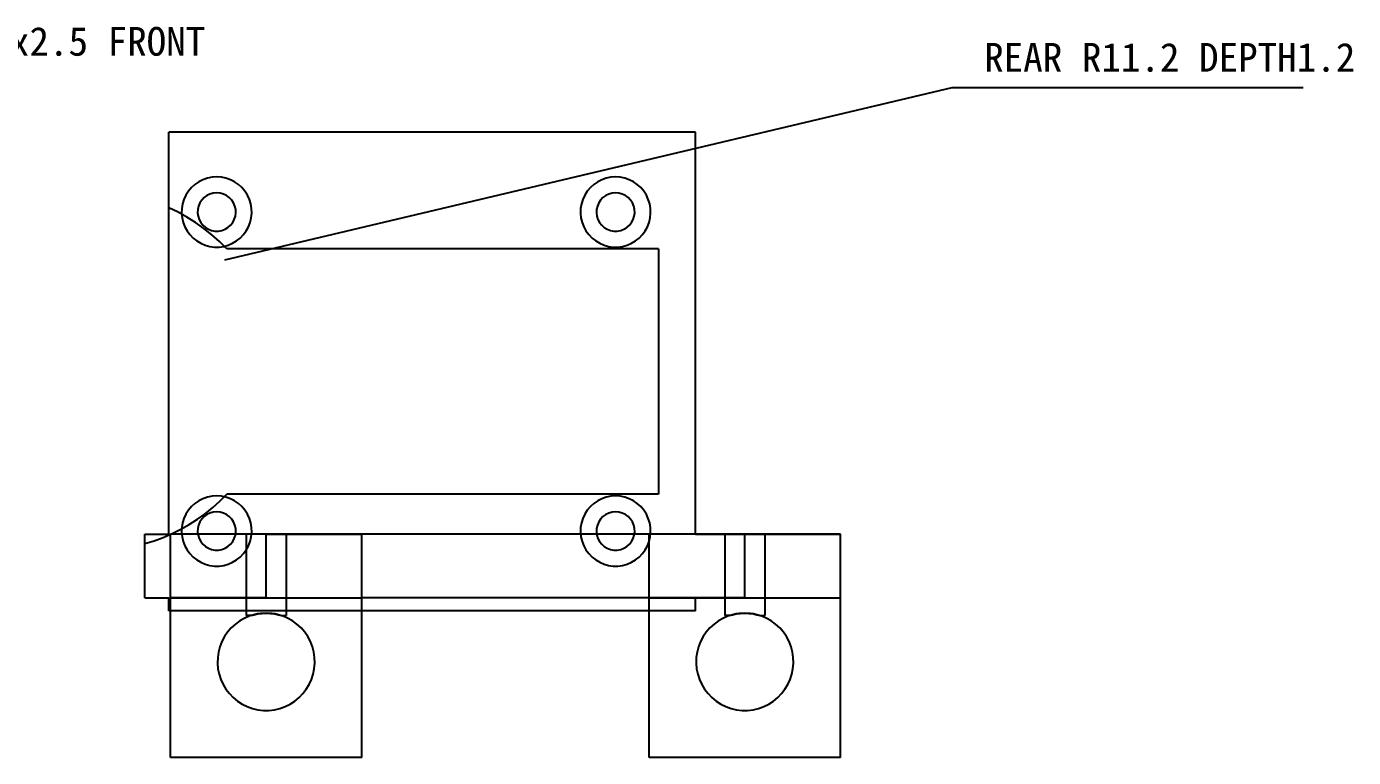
# Model space of a CAD drawing. Header units: millimetres. Extents: x -90 to 148, y -76 to 111.
# Drawn here: x 65 to 148.1, y 65 to 110.8 of the extents above; entities that cross this region are included whole.
import ezdxf

# ---------------------------------------------------------------- set-up
doc = ezdxf.new("R2010")
doc.units = ezdxf.units.MM
for name, color, linetype in [('HIDDEN', 8, 'Continuous'), ('LEADERS', 4, 'Continuous'), ('NOTES', 7, 'Continuous'), ('VISIBLE', 7, 'Continuous')]:
    doc.layers.add(name, color=color, linetype=linetype)

msp = doc.modelspace()

# ---------------------------------------------------------------- linework, layer by layer
at = {"layer": 'HIDDEN'}
for points in [[(73.9, 79), (73.9, 104.2)], [(76.9, 101.4), (76.60677, 101.38037), (76.31877, 101.32183), (76.04114, 101.22543), (75.77884, 101.09288), (75.53655, 100.92656), (75.31859, 100.72942), (75.12885, 100.505), (74.97071, 100.25728), (74.847, 99.9907), (74.75993, 99.71), (74.71105, 99.42021), (74.70123, 99.12649), (74.73065, 98.83408), (74.79877, 98.54819), (74.9044, 98.27394), (75.04564, 98.01622), (75.21997, 97.77962), (75.42427, 97.56837), (75.65492, 97.38623), (75.90778, 97.23646), (76.17835, 97.12173), (76.46179, 97.04408), (76.75306, 97.00491), (77.04694, 97.00491), (77.33821, 97.04408), (77.62165, 97.12173), (77.89222, 97.23646), (78.14508, 97.38623), (78.37573, 97.56837), (78.58003, 97.77962), (78.75436, 98.01622), (78.8956, 98.27394), (79.00123, 98.54819), (79.06935, 98.83408), (79.09877, 99.12649), (79.08895, 99.42021), (79.04007, 99.71), (78.953, 99.9907), (78.82929, 100.25728), (78.67115, 100.505), (78.48141, 100.72942), (78.26345, 100.92656), (78.02116, 101.09288), (77.75886, 101.22543), (77.48123, 101.32183), (77.19323, 101.38037), (76.9, 101.4)], [(101.9, 101.4), (101.60677, 101.38037), (101.31877, 101.32183), (101.04114, 101.22543), (100.77884, 101.09288), (100.53655, 100.92656), (100.31859, 100.72942), (100.12885, 100.505), (99.97071, 100.25728), (99.847, 99.9907), (99.75993, 99.71), (99.71105, 99.42021), (99.70123, 99.12649), (99.73065, 98.83408), (99.79877, 98.54819), (99.9044, 98.27394), (100.04564, 98.01622), (100.21997, 97.77962), (100.42427, 97.56837), (100.65492, 97.38623), (100.90778, 97.23646), (101.17835, 97.12173), (101.46179, 97.04408), (101.75306, 97.00491), (102.04694, 97.00491), (102.33821, 97.04408), (102.62165, 97.12173), (102.89222, 97.23646), (103.14508, 97.38623), (103.37573, 97.56837), (103.58003, 97.77962), (103.75436, 98.01622), (103.8956, 98.27394), (104.00123, 98.54819), (104.06935, 98.83408), (104.09877, 99.12649), (104.08895, 99.42021), (104.04007, 99.71), (103.953, 99.9907), (103.82929, 100.25728), (103.67115, 100.505), (103.48141, 100.72942), (103.26345, 100.92656), (103.02116, 101.09288), (102.75886, 101.22543), (102.48123, 101.32183), (102.19323, 101.38037), (101.9, 101.4)], [(76.9, 81.4), (76.60677, 81.38037), (76.31877, 81.32183), (76.04114, 81.22543), (75.77884, 81.09288), (75.53655, 80.92656), (75.31859, 80.72942), (75.12885, 80.505), (74.97071, 80.25728), (74.847, 79.9907), (74.75993, 79.71), (74.71105, 79.42021), (74.70123, 79.12649), (74.73065, 78.83408), (74.79877, 78.54819), (74.9044, 78.27394), (75.04564, 78.01622), (75.21997, 77.77962), (75.42427, 77.56837), (75.65492, 77.38623), (75.90778, 77.23646), (76.17835, 77.12173), (76.46179, 77.04408), (76.75306, 77.00491), (77.04694, 77.00491), (77.33821, 77.04408), (77.62165, 77.12173), (77.89222, 77.23646), (78.14508, 77.38623), (78.37573, 77.56837), (78.58003, 77.77962), (78.75436, 78.01622), (78.8956, 78.27394), (79.00123, 78.54819), (79.06935, 78.83408), (79.09877, 79.12649), (79.08895, 79.42021), (79.04007, 79.71), (78.953, 79.9907), (78.82929, 80.25728), (78.67115, 80.505), (78.48141, 80.72942), (78.26345, 80.92656), (78.02116, 81.09288), (77.75886, 81.22543), (77.48123, 81.32183), (77.19323, 81.38037), (76.9, 81.4)], [(101.9, 81.4), (101.60677, 81.38037), (101.31877, 81.32183), (101.04114, 81.22543), (100.77884, 81.09288), (100.53655, 80.92656), (100.31859, 80.72942), (100.12885, 80.505), (99.97071, 80.25728), (99.847, 79.9907), (99.75993, 79.71), (99.71105, 79.42021), (99.70123, 79.12649), (99.73065, 78.83408), (99.79877, 78.54819), (99.9044, 78.27394), (100.04564, 78.01622), (100.21997, 77.77962), (100.42427, 77.56837), (100.65492, 77.38623), (100.90778, 77.23646), (101.17835, 77.12173), (101.46179, 77.04408), (101.75306, 77.00491), (102.04694, 77.00491), (102.33821, 77.04408), (102.62165, 77.12173), (102.89222, 77.23646), (103.14508, 77.38623), (103.37573, 77.56837), (103.58003, 77.77962), (103.75436, 78.01622), (103.8956, 78.27394), (104.00123, 78.54819), (104.06935, 78.83408), (104.09877, 79.12649), (104.08895, 79.42021), (104.04007, 79.71), (103.953, 79.9907), (103.82929, 80.25728), (103.67115, 80.505), (103.48141, 80.72942), (103.26345, 80.92656), (103.02116, 81.09288), (102.75886, 81.22543), (102.48123, 81.32183), (102.19323, 81.38037), (101.9, 81.4)], [(72.4, 75), (72.4, 79)], [(86, 79), (74, 79)], [(75.71678, 79), (74, 79)], [(74, 75), (74, 79)], [(74, 65), (74, 79)], [(80, 79), (78.08322, 79)], [(81.25, 79), (81.21866, 79), (81.12621, 79), (80.97729, 79), (80.77936, 79), (80.54235, 79), (80.27815, 79), (80, 79), (79.72185, 79), (79.45765, 79), (79.22064, 79), (79.02271, 79), (78.87379, 79), (78.78134, 79), (78.75, 79)], [(78.75, 79), (78.75, 73.9)], [(80, 75), (80, 79)], [(80, 79), (86, 79)], [(81.25, 79), (81.25, 73.9)], [(86, 75), (86, 79)], [(104, 79), (86, 79)], [(100.71678, 79), (86, 79)], [(86, 65), (86, 79)], [(106.9, 79), (103.08322, 79)], [(116, 79), (104, 79)], [(104, 75), (104, 79)], [(104, 65), (104, 79)], [(111.25, 79), (111.21866, 79), (111.12621, 79), (110.97729, 79), (110.77936, 79), (110.54235, 79), (110.27815, 79), (110, 79), (109.72185, 79), (109.45765, 79), (109.22064, 79), (109.02271, 79), (108.87379, 79), (108.78134, 79), (108.75, 79)], [(108.75, 79), (108.75, 73.9)], [(110, 75), (110, 79)], [(111.25, 79), (111.25, 73.9)], [(116, 65), (116, 79)], [(74, 75), (86, 75)], [(80, 75), (74, 75)], [(74, 74.2), (74, 75)], [(80, 75), (86, 75)], [(104, 75), (86, 75)], [(106.9, 75), (86, 75)], [(86, 74.2), (86, 75)], [(104, 75), (110, 75)], [(104, 74.2), (104, 75)], [(79.05528, 73.9), (79.23693, 73.953), (79.45946, 74.00172), (79.7186, 74.03699), (80, 74.05)], [(80, 74.05), (79.7186, 74.03699), (79.45946, 74.00172), (79.23693, 73.953), (79.05528, 73.9)], [(80, 74.05), (80.2814, 74.03699), (80.54054, 74.00172), (80.76307, 73.953), (80.94472, 73.9)], [(80.94472, 73.9), (80.76307, 73.953), (80.54054, 74.00172), (80.2814, 74.03699), (80, 74.05)], [(109.05528, 73.9), (109.23693, 73.953), (109.45946, 74.00172), (109.7186, 74.03699), (110, 74.05)], [(110, 74.05), (109.7186, 74.03699), (109.45946, 74.00172), (109.23693, 73.953), (109.05528, 73.9)], [(110, 74.05), (110.2814, 74.03699), (110.54054, 74.00172), (110.76307, 73.953), (110.94472, 73.9)], [(110.94472, 73.9), (110.76307, 73.953), (110.54054, 74.00172), (110.2814, 74.03699), (110, 74.05)], [(79.05528, 73.9), (79.01478, 73.9), (78.97685, 73.9), (78.94157, 73.9), (78.90905, 73.9), (78.87936, 73.9), (78.85259, 73.9), (78.8288, 73.9), (78.80806, 73.9), (78.79042, 73.9), (78.77592, 73.9), (78.7646, 73.9), (78.7565, 73.9), (78.75163, 73.9), (78.75, 73.9)], [(80.94472, 73.9), (80.98522, 73.9), (81.02315, 73.9), (81.05843, 73.9), (81.09095, 73.9), (81.12064, 73.9), (81.14741, 73.9), (81.1712, 73.9), (81.19194, 73.9), (81.20958, 73.9), (81.22408, 73.9), (81.2354, 73.9), (81.2435, 73.9), (81.24837, 73.9), (81.25, 73.9)], [(109.05528, 73.9), (109.01478, 73.9), (108.97685, 73.9), (108.94157, 73.9), (108.90905, 73.9), (108.87936, 73.9), (108.85259, 73.9), (108.8288, 73.9), (108.80806, 73.9), (108.79042, 73.9), (108.77592, 73.9), (108.7646, 73.9), (108.7565, 73.9), (108.75163, 73.9), (108.75, 73.9)], [(110.94472, 73.9), (110.98522, 73.9), (111.02315, 73.9), (111.05843, 73.9), (111.09095, 73.9), (111.12064, 73.9), (111.14741, 73.9), (111.1712, 73.9), (111.19194, 73.9), (111.20958, 73.9), (111.22408, 73.9), (111.2354, 73.9), (111.2435, 73.9), (111.24837, 73.9), (111.25, 73.9)]]:
    msp.add_lwpolyline(points, dxfattribs=at)
at = {"layer": 'LEADERS'}
msp.add_lwpolyline([(77.4, 96.2), (123, 107), (145, 107)], dxfattribs=at)
at = {"layer": 'VISIBLE'}
for points in [[(106.9, 104.2), (73.9, 104.2)], [(73.9, 99.45622), (73.9, 104.2)], [(106.9, 79), (106.9, 104.2)], [(76.9, 100.4), (76.68573, 100.38072), (76.47835, 100.32348), (76.28452, 100.23014), (76.11047, 100.10369), (75.9618, 99.94819), (75.84329, 99.76864), (75.75873, 99.57082), (75.71086, 99.36108), (75.70121, 99.14616), (75.73009, 98.93297), (75.79657, 98.72837), (75.89851, 98.53892), (76.03265, 98.37072), (76.19466, 98.22918), (76.37934, 98.11884), (76.58076, 98.04324), (76.79243, 98.00483), (77.00757, 98.00483), (77.21924, 98.04324), (77.42066, 98.11884), (77.60534, 98.22918), (77.76735, 98.37072), (77.90149, 98.53892), (78.00343, 98.72837), (78.06991, 98.93297), (78.09879, 99.14616), (78.08914, 99.36108), (78.04127, 99.57082), (77.95671, 99.76864), (77.8382, 99.94819), (77.68953, 100.10369), (77.51548, 100.23014), (77.32165, 100.32348), (77.11427, 100.38072), (76.9, 100.4)], [(101.9, 100.4), (101.68573, 100.38072), (101.47835, 100.32348), (101.28452, 100.23014), (101.11047, 100.10369), (100.9618, 99.94819), (100.84329, 99.76864), (100.75873, 99.57082), (100.71086, 99.36108), (100.70121, 99.14616), (100.73009, 98.93297), (100.79657, 98.72837), (100.89851, 98.53892), (101.03265, 98.37072), (101.19466, 98.22918), (101.37934, 98.11884), (101.58076, 98.04324), (101.79243, 98.00483), (102.00757, 98.00483), (102.21924, 98.04324), (102.42066, 98.11884), (102.60534, 98.22918), (102.76735, 98.37072), (102.90149, 98.53892), (103.00343, 98.72837), (103.06991, 98.93297), (103.09879, 99.14616), (103.08914, 99.36108), (103.04127, 99.57082), (102.95671, 99.76864), (102.8382, 99.94819), (102.68953, 100.10369), (102.51548, 100.23014), (102.32165, 100.32348), (102.11427, 100.38072), (101.9, 100.4)], [(77.53327, 96.9), (77.08106, 97.35116), (76.60386, 97.7758), (76.10324, 98.17255), (75.58081, 98.54011), (75.03827, 98.87729), (74.47739, 99.18299), (73.9, 99.45622)], [(73.9, 79), (73.9, 99.45622)], [(104.6, 96.9), (77.53327, 96.9)], [(104.6, 96.9), (104.6, 81.5)], [(72.4, 78.40926), (72.97973, 78.58748), (73.54896, 78.79682), (74.10602, 79.03667), (74.64929, 79.30632), (75.17716, 79.60498), (75.68809, 79.93178), (76.18058, 80.28576), (76.65318, 80.66587), (77.10452, 81.07102), (77.53327, 81.5)], [(104.6, 81.5), (77.53327, 81.5)], [(76.9, 80.4), (76.68573, 80.38072), (76.47835, 80.32348), (76.28452, 80.23014), (76.11047, 80.10369), (75.9618, 79.94819), (75.84329, 79.76864), (75.75873, 79.57082), (75.71086, 79.36108), (75.70121, 79.14616), (75.73009, 78.93297), (75.79657, 78.72837), (75.89851, 78.53892), (76.03265, 78.37072), (76.19466, 78.22918), (76.37934, 78.11884), (76.58076, 78.04324), (76.79243, 78.00483), (77.00757, 78.00483), (77.21924, 78.04324), (77.42066, 78.11884), (77.60534, 78.22918), (77.76735, 78.37072), (77.90149, 78.53892), (78.00343, 78.72837), (78.06991, 78.93297), (78.09879, 79.14616), (78.08914, 79.36108), (78.04127, 79.57082), (77.95671, 79.76864), (77.8382, 79.94819), (77.68953, 80.10369), (77.51548, 80.23014), (77.32165, 80.32348), (77.11427, 80.38072), (76.9, 80.4)], [(101.9, 80.4), (101.68573, 80.38072), (101.47835, 80.32348), (101.28452, 80.23014), (101.11047, 80.10369), (100.9618, 79.94819), (100.84329, 79.76864), (100.75873, 79.57082), (100.71086, 79.36108), (100.70121, 79.14616), (100.73009, 78.93297), (100.79657, 78.72837), (100.89851, 78.53892), (101.03265, 78.37072), (101.19466, 78.22918), (101.37934, 78.11884), (101.58076, 78.04324), (101.79243, 78.00483), (102.00757, 78.00483), (102.21924, 78.04324), (102.42066, 78.11884), (102.60534, 78.22918), (102.76735, 78.37072), (102.90149, 78.53892), (103.00343, 78.72837), (103.06991, 78.93297), (103.09879, 79.14616), (103.08914, 79.36108), (103.04127, 79.57082), (102.95671, 79.76864), (102.8382, 79.94819), (102.68953, 80.10369), (102.51548, 80.23014), (102.32165, 80.32348), (102.11427, 80.38072), (101.9, 80.4)], [(72.4, 78.40926), (72.4, 79)], [(72.4, 79), (73.9, 79)], [(72.4, 75), (72.4, 78.40926)], [(78.08322, 79), (75.71678, 79)], [(103.08322, 79), (100.71678, 79)], [(106.9, 79), (116, 79)], [(110, 79), (106.9, 79)], [(116, 75), (116, 79)], [(72.4, 75), (73.9, 75)], [(73.9, 74.2), (73.9, 75)], [(106.9, 74.2), (106.9, 75)], [(106.9, 75), (116, 75)], [(110, 75), (106.9, 75)], [(110, 75), (116, 75)], [(116, 65), (116, 75)], [(106.9, 74.2), (73.9, 74.2)], [(74, 65), (74, 74.2)], [(80, 74.05), (79.65233, 74.03012), (79.30918, 73.97074), (78.97505, 73.87263), (78.65428, 73.73707), (78.35105, 73.56582), (78.06931, 73.36113), (77.81275, 73.12566), (77.5847, 72.86248), (77.38814, 72.57501), (77.22562, 72.26702), (77.09928, 71.9425), (77.01075, 71.6057), (76.96119, 71.261), (76.95124, 70.9129), (76.98104, 70.56594), (77.0502, 70.22463), (77.15781, 69.89344), (77.30248, 69.57666), (77.48231, 69.27845), (77.69496, 69.00267), (77.93767, 68.75294), (78.20725, 68.5325), (78.50021, 68.34422), (78.81273, 68.19057), (79.14072, 68.07355), (79.47991, 67.99467), (79.82588, 67.95497), (80.17412, 67.95497), (80.52009, 67.99467), (80.85928, 68.07355), (81.18727, 68.19057), (81.49979, 68.34422), (81.79275, 68.5325), (82.06233, 68.75294), (82.30504, 69.00267), (82.51769, 69.27845), (82.69752, 69.57666), (82.84219, 69.89344), (82.9498, 70.22463), (83.01896, 70.56594), (83.04876, 70.9129), (83.03881, 71.261), (82.98925, 71.6057), (82.90072, 71.9425), (82.77438, 72.26702), (82.61186, 72.57501), (82.4153, 72.86248), (82.18725, 73.12566), (81.93069, 73.36113), (81.64895, 73.56582), (81.34572, 73.73707), (81.02495, 73.87263), (80.69082, 73.97074), (80.34767, 74.03012), (80, 74.05)], [(86, 65), (86, 74.2)], [(104, 65), (104, 74.2)], [(110, 74.05), (109.65233, 74.03012), (109.30918, 73.97074), (108.97505, 73.87263), (108.65428, 73.73707), (108.35105, 73.56582), (108.06931, 73.36113), (107.81275, 73.12566), (107.5847, 72.86248), (107.38814, 72.57501), (107.22562, 72.26702), (107.09928, 71.9425), (107.01075, 71.6057), (106.96119, 71.261), (106.95124, 70.9129), (106.98104, 70.56594), (107.0502, 70.22463), (107.15781, 69.89344), (107.30248, 69.57666), (107.48231, 69.27845), (107.69496, 69.00267), (107.93767, 68.75294), (108.20725, 68.5325), (108.50021, 68.34422), (108.81273, 68.19057), (109.14072, 68.07355), (109.47991, 67.99467), (109.82588, 67.95497), (110.17412, 67.95497), (110.52009, 67.99467), (110.85928, 68.07355), (111.18727, 68.19057), (111.49979, 68.34422), (111.79275, 68.5325), (112.06233, 68.75294), (112.30504, 69.00267), (112.51769, 69.27845), (112.69752, 69.57666), (112.84219, 69.89344), (112.9498, 70.22463), (113.01896, 70.56594), (113.04876, 70.9129), (113.03881, 71.261), (112.98925, 71.6057), (112.90072, 71.9425), (112.77438, 72.26702), (112.61186, 72.57501), (112.4153, 72.86248), (112.18725, 73.12566), (111.93069, 73.36113), (111.64895, 73.56582), (111.34572, 73.73707), (111.02495, 73.87263), (110.69082, 73.97074), (110.34767, 74.03012), (110, 74.05)], [(86, 65), (74, 65)], [(116, 65), (104, 65)]]:
    msp.add_lwpolyline(points, dxfattribs=at)

# ---------------------------------------------------------------- texts
at = {"layer": 'NOTES'}
for s, p in [('4X D2.4 THRU; CBORE4.4x2.5 FRONT', (37, 109)), ('REAR R11.2 DEPTH1.2', (125, 108))]:
    msp.add_text(s, height=1.8, dxfattribs=at).set_placement(p)

doc.saveas('drawing.dxf')
